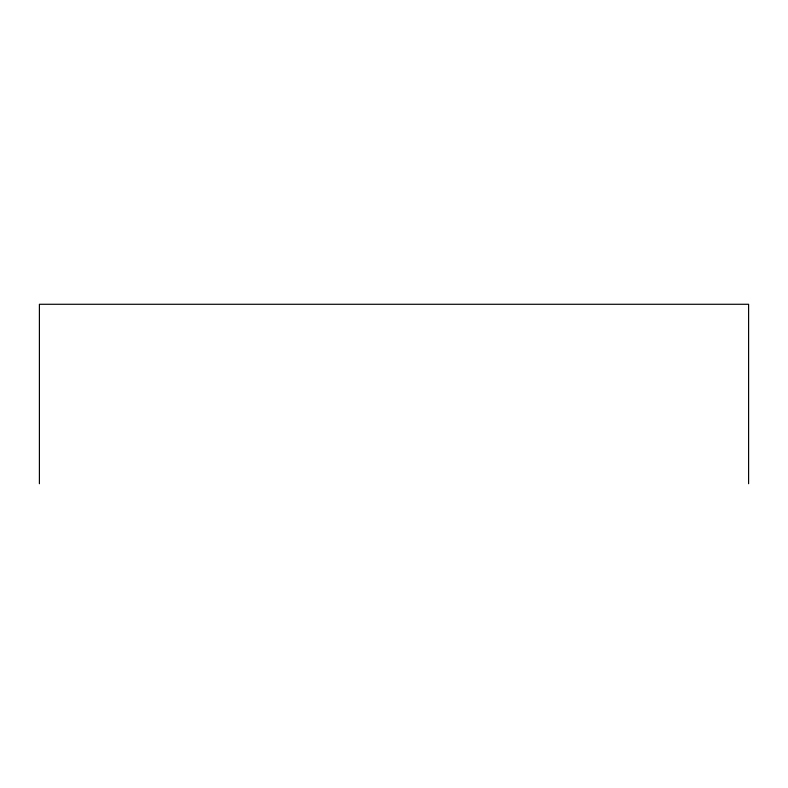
<?xml version="1.0" encoding="UTF-8"?>
<svg xmlns="http://www.w3.org/2000/svg" width="788" height="788" viewBox="0 0 788 788"><rect width="100%" height="100%" fill="white"/><g stroke="black" fill="none" stroke-linecap="round" stroke-linejoin="round"><path stroke-width="1.18" d="M748.6 483.724L748.6 304.276L39.4 304.276L39.4 483.724"/></g></svg>
